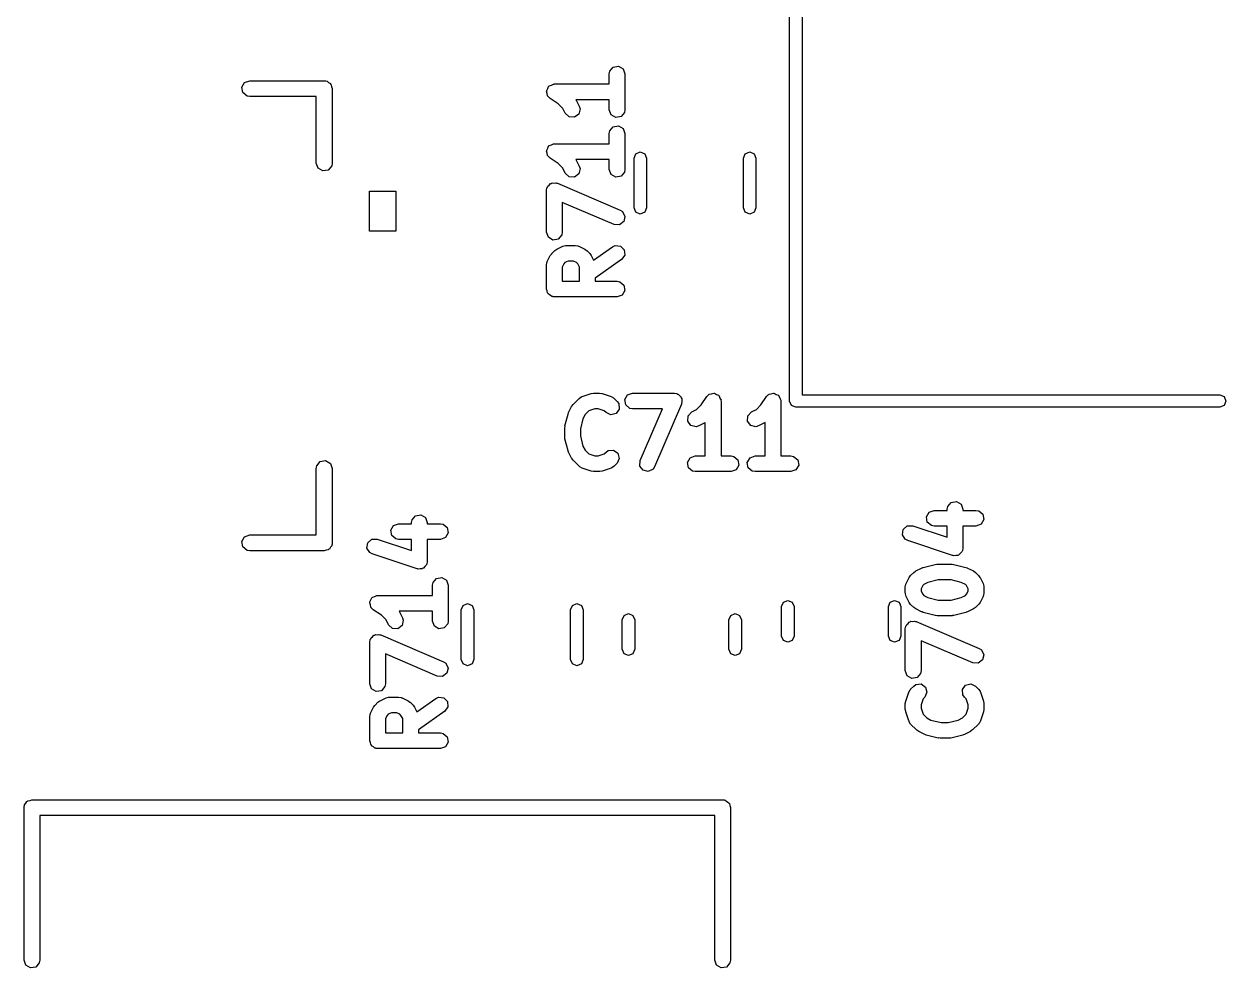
# Model space of a CAD drawing. Extents: x 59.1 to 150.6, y -119.5 to -80.2.
# Drawn here: x 114.87 to 126.36, y -100.34 to -91.32 of the extents above; entities that cross this region are included whole.
import ezdxf

# ---------------------------------------------------------------- set-up
doc = ezdxf.new("R2010")
doc.units = 0
doc.layers.add('BLACK', color=7, linetype='CONTINUOUS')

msp = doc.modelspace()

# ---------------------------------------------------------------- linework, layer by layer
at = {"layer": 'BLACK', "linetype": 'CONTINUOUS'}
for p, q in [((122.188, -94.922), (122.188, -85.4664)), ((122.308, -85.4913), (122.308, -94.862)), ((120.47, -91.7685), (120.503, -91.7292)), ((120.503, -91.7292), (120.553, -91.7203)), ((120.553, -91.7203), (120.598, -91.7459)), ((120.598, -91.7459), (120.615, -91.7941)), ((116.955, -91.9221), (116.981, -91.8769)), ((116.981, -91.8769), (117.03, -91.8591)), ((117.03, -91.8591), (117.742, -91.8591)), ((117.742, -91.8591), (117.752, -91.8608)), ((117.752, -91.8608), (117.755, -91.8603)), ((117.755, -91.8603), (117.758, -91.8619)), ((117.758, -91.8619), (117.768, -91.8637)), ((117.768, -91.8637), (117.783, -91.8764)), ((117.783, -91.8764), (117.8, -91.8863)), ((120.465, -91.7941), (120.47, -91.7685)), ((120.465, -91.8906), (120.465, -91.7941)), ((120.615, -91.7941), (120.615, -92.137)), ((116.964, -91.9734), (116.955, -91.9221)), ((117.004, -92.0069), (116.964, -91.9734)), ((117.8, -91.8863), (117.802, -91.8928)), ((117.802, -91.8928), (117.808, -91.8972)), ((117.808, -91.8972), (117.811, -91.9167)), ((117.811, -91.9167), (117.818, -91.9353)), ((117.818, -91.9353), (117.818, -92.6473)), ((119.866, -91.9607), (119.867, -91.9568)), ((119.872, -91.9816), (119.866, -91.9607)), ((119.867, -91.9525), (119.877, -91.9337)), ((119.867, -91.9568), (119.867, -91.9525)), ((119.875, -92.0031), (119.872, -91.9816)), ((119.877, -91.9337), (119.886, -91.9138)), ((119.886, -91.9138), (119.89, -91.9119)), ((119.89, -91.9119), (119.892, -91.9081)), ((119.892, -91.9081), (119.913, -91.9007)), ((119.913, -91.9007), (119.932, -91.891)), ((119.932, -91.891), (119.936, -91.892)), ((119.936, -91.892), (119.94, -91.8906)), ((119.94, -91.8906), (120.465, -91.8906)), ((117.03, -92.0115), (117.004, -92.0069)), ((117.665, -92.0115), (117.03, -92.0115)), ((117.665, -92.6473), (117.665, -92.0115)), ((119.879, -92.0058), (119.875, -92.0031)), ((119.88, -92.01), (119.879, -92.0058)), ((119.899, -92.028), (119.88, -92.01)), ((119.978, -92.081), (119.899, -92.028)), ((120.022, -92.1243), (119.978, -92.081)), ((120.465, -92.0406), (120.146, -92.0406)), ((120.146, -92.0406), (120.149, -92.0452)), ((120.149, -92.0452), (120.15, -92.0463)), ((120.15, -92.0463), (120.179, -92.1035)), ((120.179, -92.1035), (120.186, -92.1284)), ((120.465, -92.137), (120.465, -92.0406)), ((120.045, -92.1705), (120.022, -92.1243)), ((120.082, -92.2058), (120.045, -92.1705)), ((120.133, -92.2089), (120.082, -92.2058)), ((120.174, -92.1783), (120.133, -92.2089)), ((120.186, -92.1284), (120.174, -92.1783)), ((120.483, -92.1852), (120.465, -92.137)), ((120.527, -92.2109), (120.483, -92.1852)), ((120.578, -92.202), (120.527, -92.2109)), ((120.611, -92.1627), (120.578, -92.202)), ((120.615, -92.137), (120.611, -92.1627)), ((120.47, -92.3399), (120.503, -92.3006)), ((120.503, -92.3006), (120.553, -92.2917)), ((120.553, -92.2917), (120.598, -92.3174)), ((120.598, -92.3174), (120.615, -92.3656)), ((120.465, -92.3656), (120.47, -92.3399)), ((120.465, -92.462), (120.465, -92.3656)), ((120.615, -92.3656), (120.615, -92.7084)), ((119.866, -92.5322), (119.867, -92.5282)), ((119.872, -92.5531), (119.866, -92.5322)), ((119.867, -92.524), (119.877, -92.5051)), ((119.867, -92.5282), (119.867, -92.524)), ((119.875, -92.5745), (119.872, -92.5531)), ((119.877, -92.5051), (119.886, -92.4852)), ((119.886, -92.4852), (119.89, -92.4833)), ((119.89, -92.4833), (119.892, -92.4795)), ((119.892, -92.4795), (119.913, -92.4721)), ((119.913, -92.4721), (119.932, -92.4625)), ((119.932, -92.4625), (119.936, -92.4635)), ((119.936, -92.4635), (119.94, -92.462)), ((119.94, -92.462), (120.465, -92.462)), ((120.703, -92.5997), (120.72, -92.5573)), ((120.72, -92.5573), (120.762, -92.5397)), ((120.762, -92.5397), (120.805, -92.5573)), ((120.805, -92.5573), (120.822, -92.5997)), ((121.747, -92.5997), (121.765, -92.5573)), ((121.765, -92.5573), (121.807, -92.5397)), ((121.807, -92.5397), (121.85, -92.5573)), ((121.85, -92.5573), (121.867, -92.5997)), ((117.683, -92.6962), (117.665, -92.6473)), ((117.813, -92.6733), (117.78, -92.7133)), ((117.818, -92.6473), (117.813, -92.6733)), ((119.879, -92.5773), (119.875, -92.5745)), ((119.88, -92.5814), (119.879, -92.5773)), ((119.899, -92.5994), (119.88, -92.5814)), ((119.978, -92.6524), (119.899, -92.5994)), ((120.022, -92.6957), (119.978, -92.6524)), ((120.465, -92.612), (120.146, -92.612)), ((120.146, -92.612), (120.149, -92.6166)), ((120.149, -92.6166), (120.15, -92.6177)), ((120.15, -92.6177), (120.179, -92.6749)), ((120.179, -92.6749), (120.186, -92.6999)), ((120.465, -92.7084), (120.465, -92.612)), ((120.703, -93.0743), (120.703, -92.5997)), ((120.822, -92.5997), (120.822, -93.0743)), ((121.747, -93.0743), (121.747, -92.5997)), ((121.867, -92.5997), (121.867, -93.0743)), ((117.728, -92.7223), (117.683, -92.6962)), ((117.78, -92.7133), (117.728, -92.7223)), ((120.045, -92.742), (120.022, -92.6957)), ((120.082, -92.7772), (120.045, -92.742)), ((120.133, -92.7803), (120.082, -92.7772)), ((120.174, -92.7498), (120.133, -92.7803)), ((120.186, -92.6999), (120.174, -92.7498)), ((120.483, -92.7566), (120.465, -92.7084)), ((120.527, -92.7823), (120.483, -92.7566)), ((120.578, -92.7734), (120.527, -92.7823)), ((120.611, -92.7341), (120.578, -92.7734)), ((120.615, -92.7084), (120.611, -92.7341)), ((119.865, -92.9084), (119.87, -92.8828)), ((119.865, -93.3084), (119.865, -92.9084)), ((119.87, -92.8828), (119.876, -92.876)), ((119.876, -92.876), (119.878, -92.8674)), ((119.878, -92.8674), (119.892, -92.8569)), ((119.892, -92.8569), (119.903, -92.8435)), ((119.903, -92.8435), (119.912, -92.8419)), ((119.912, -92.8419), (119.919, -92.8366)), ((119.919, -92.8366), (119.936, -92.8376)), ((119.936, -92.8376), (119.953, -92.8346)), ((119.953, -92.8346), (119.961, -92.839)), ((119.961, -92.839), (119.97, -92.8395)), ((119.97, -92.8395), (120.57, -93.0966)), ((118.173, -93.2975), (118.173, -92.9165)), ((118.173, -92.9165), (118.427, -92.9165)), ((118.427, -92.9165), (118.427, -93.2975)), ((120.511, -93.2345), (120.015, -93.0222)), ((120.015, -93.0222), (120.015, -93.3084)), ((120.57, -93.0966), (120.592, -93.1109)), ((120.592, -93.1109), (120.615, -93.1567)), ((120.72, -93.1167), (120.703, -93.0743)), ((120.762, -93.1343), (120.72, -93.1167)), ((120.805, -93.1167), (120.762, -93.1343)), ((120.822, -93.0743), (120.805, -93.1167)), ((121.765, -93.1167), (121.747, -93.0743)), ((121.807, -93.1343), (121.765, -93.1167)), ((121.85, -93.1167), (121.807, -93.1343)), ((121.867, -93.0743), (121.85, -93.1167)), ((120.562, -93.2374), (120.511, -93.2345)), ((120.603, -93.2066), (120.562, -93.2374)), ((120.615, -93.1567), (120.603, -93.2066)), ((118.427, -93.2975), (118.173, -93.2975)), ((119.883, -93.3566), (119.865, -93.3084)), ((119.927, -93.3823), (119.883, -93.3566)), ((120.011, -93.3341), (119.978, -93.3734)), ((120.015, -93.3084), (120.011, -93.3341)), ((119.916, -93.5125), (119.945, -93.484)), ((119.978, -93.3734), (119.927, -93.3823)), ((119.945, -93.484), (119.963, -93.4711)), ((119.963, -93.4711), (119.964, -93.4699)), ((119.964, -93.4699), (120.021, -93.4413)), ((120.021, -93.4413), (120.046, -93.4339)), ((120.046, -93.4339), (120.05, -93.435)), ((120.05, -93.435), (120.055, -93.4334)), ((120.055, -93.4334), (120.14, -93.4334)), ((120.14, -93.4334), (120.166, -93.438)), ((120.166, -93.438), (120.17, -93.4408)), ((120.17, -93.4408), (120.174, -93.4413)), ((120.174, -93.4413), (120.231, -93.4699)), ((120.231, -93.4699), (120.249, -93.4833)), ((120.249, -93.4833), (120.251, -93.484)), ((120.251, -93.484), (120.279, -93.5125)), ((120.315, -93.5749), (120.497, -93.447)), ((120.497, -93.447), (120.521, -93.436)), ((120.521, -93.436), (120.572, -93.4405)), ((120.572, -93.4405), (120.608, -93.4767)), ((120.608, -93.4767), (120.613, -93.5279)), ((119.865, -93.6227), (119.87, -93.5971)), ((119.87, -93.5971), (119.873, -93.5936)), ((119.873, -93.5892), (119.902, -93.532)), ((119.873, -93.5936), (119.873, -93.5892)), ((119.902, -93.532), (119.915, -93.514)), ((119.915, -93.514), (119.916, -93.5125)), ((120.042, -93.5986), (120.031, -93.61)), ((120.072, -93.5834), (120.042, -93.5986)), ((120.123, -93.5834), (120.072, -93.5834)), ((120.153, -93.5986), (120.123, -93.5834)), ((120.165, -93.61), (120.153, -93.5986)), ((120.279, -93.5125), (120.292, -93.5309)), ((120.292, -93.5309), (120.293, -93.532)), ((120.293, -93.532), (120.315, -93.5749)), ((120.583, -93.5699), (120.33, -93.7475)), ((120.613, -93.5279), (120.583, -93.5699)), ((119.865, -93.8513), (119.865, -93.6227)), ((120.031, -93.61), (120.015, -93.6404)), ((120.015, -93.6404), (120.015, -93.7763)), ((120.18, -93.6404), (120.165, -93.61)), ((120.18, -93.7763), (120.18, -93.6404)), ((120.015, -93.7763), (120.18, -93.7763)), ((120.33, -93.7475), (120.33, -93.7763)), ((120.33, -93.7763), (120.54, -93.7763)), ((120.54, -93.7763), (120.566, -93.7808)), ((120.566, -93.7808), (120.605, -93.8138)), ((120.605, -93.8138), (120.614, -93.8643)), ((119.872, -93.8696), (119.865, -93.8513)), ((119.875, -93.8888), (119.872, -93.8696)), ((119.881, -93.8931), (119.875, -93.8888)), ((119.883, -93.8995), (119.881, -93.8931)), ((119.9, -93.9092), (119.883, -93.8995)), ((119.915, -93.9218), (119.9, -93.9092)), ((119.925, -93.9235), (119.915, -93.9218)), ((119.927, -93.9251), (119.925, -93.9235)), ((119.931, -93.9246), (119.927, -93.9251)), ((119.94, -93.9263), (119.931, -93.9246)), ((120.54, -93.9263), (119.94, -93.9263)), ((120.589, -93.9087), (120.54, -93.9263)), ((120.614, -93.8643), (120.589, -93.9087)), ((120.206, -94.8788), (120.291, -94.8503)), ((120.291, -94.8503), (120.314, -94.847)), ((120.314, -94.847), (120.315, -94.8464)), ((120.315, -94.8464), (120.372, -94.8464)), ((120.372, -94.8464), (120.394, -94.8503)), ((120.394, -94.8503), (120.396, -94.8503)), ((120.396, -94.8503), (120.482, -94.8788)), ((120.613, -94.9084), (120.638, -94.864)), ((120.638, -94.864), (120.687, -94.8464)), ((120.687, -94.8464), (121.087, -94.8464)), ((121.087, -94.8464), (121.112, -94.851)), ((121.112, -94.851), (121.119, -94.8566)), ((121.119, -94.8566), (121.128, -94.8587)), ((121.128, -94.8587), (121.138, -94.8727)), ((121.396, -94.8798), (121.414, -94.861)), ((121.414, -94.861), (121.418, -94.8598)), ((121.418, -94.8598), (121.42, -94.8565)), ((121.42, -94.8565), (121.442, -94.8527)), ((121.442, -94.8527), (121.463, -94.8466)), ((121.463, -94.8466), (121.467, -94.8483)), ((121.467, -94.8483), (121.471, -94.8476)), ((121.471, -94.8476), (121.49, -94.8584)), ((121.49, -94.8584), (121.51, -94.8672)), ((121.967, -94.8798), (121.985, -94.861)), ((121.985, -94.861), (121.989, -94.8598)), ((121.989, -94.8598), (121.992, -94.8565)), ((121.992, -94.8565), (122.013, -94.8527)), ((122.013, -94.8527), (122.034, -94.8466)), ((122.034, -94.8466), (122.038, -94.8483)), ((122.038, -94.8483), (122.042, -94.8476)), ((122.042, -94.8476), (122.061, -94.8584)), ((122.061, -94.8584), (122.081, -94.8672)), ((122.308, -94.862), (126.298, -94.862)), ((126.298, -94.862), (126.34, -94.8796)), ((120.077, -95.0307), (120.105, -94.9736)), ((120.105, -94.9736), (120.119, -94.9556)), ((120.119, -94.9541), (120.176, -94.897)), ((120.119, -94.9556), (120.119, -94.9541)), ((120.176, -94.897), (120.198, -94.882)), ((120.198, -94.882), (120.202, -94.8816)), ((120.202, -94.8816), (120.206, -94.8788)), ((120.482, -94.8788), (120.505, -94.8913)), ((120.505, -94.8913), (120.507, -94.8951)), ((120.507, -94.8951), (120.511, -94.897)), ((120.511, -94.897), (120.54, -94.9255)), ((120.54, -94.9255), (120.555, -94.9469)), ((120.555, -94.9469), (120.559, -94.998)), ((120.622, -94.9589), (120.613, -94.9084)), ((120.661, -94.9919), (120.622, -94.9589)), ((121.156, -94.951), (120.898, -95.551)), ((121.138, -94.8727), (121.152, -94.8839)), ((121.152, -94.8839), (121.153, -94.8927)), ((121.153, -94.8927), (121.158, -94.8997)), ((121.16, -94.9345), (121.156, -94.9421)), ((121.156, -94.9421), (121.156, -94.951)), ((121.158, -94.8997), (121.157, -94.9172)), ((121.157, -94.9172), (121.16, -94.9345)), ((121.299, -95.0026), (121.343, -94.9594)), ((121.343, -94.9594), (121.396, -94.8798)), ((121.51, -94.8672), (121.512, -94.8711)), ((121.512, -94.8711), (121.515, -94.8732)), ((121.515, -94.8732), (121.523, -94.8937)), ((121.523, -94.8937), (121.533, -94.9132)), ((121.533, -94.9132), (121.532, -94.9174)), ((121.532, -94.9174), (121.533, -94.9214)), ((121.533, -94.9214), (121.533, -95.4464)), ((121.871, -95.0026), (121.914, -94.9594)), ((121.914, -94.9594), (121.967, -94.8798)), ((122.081, -94.8672), (122.083, -94.8711)), ((122.083, -94.8711), (122.087, -94.8732)), ((122.087, -94.8732), (122.094, -94.8937)), ((122.094, -94.8937), (122.104, -94.9132)), ((122.104, -94.9132), (122.103, -94.9174)), ((122.103, -94.9174), (122.104, -94.9214)), ((122.104, -94.9214), (122.104, -95.4464)), ((122.206, -94.9644), (122.188, -94.922)), ((122.248, -94.982), (122.206, -94.9644)), ((126.34, -94.9644), (126.298, -94.982)), ((126.34, -94.8796), (126.358, -94.922)), ((126.358, -94.922), (126.34, -94.9644)), ((120.042, -95.1604), (120.071, -95.0461)), ((120.071, -95.0461), (120.076, -95.0343)), ((120.076, -95.0343), (120.077, -95.0307)), ((120.214, -95.0905), (120.19, -95.1878)), ((120.234, -95.0516), (120.214, -95.0905)), ((120.27, -95.0156), (120.234, -95.0516)), ((120.327, -94.9964), (120.27, -95.0156)), ((120.36, -94.9964), (120.327, -94.9964)), ((120.417, -95.0156), (120.36, -94.9964)), ((120.434, -95.0316), (120.417, -95.0156)), ((120.48, -95.0533), (120.434, -95.0316)), ((120.53, -95.04), (120.48, -95.0533)), ((120.559, -94.998), (120.53, -95.04)), ((120.687, -94.9964), (120.661, -94.9919)), ((120.973, -94.9964), (120.687, -94.9964)), ((120.76, -95.4919), (120.973, -94.9964)), ((121.215, -95.1142), (121.218, -95.063)), ((121.218, -95.063), (121.253, -95.0258)), ((121.253, -95.0258), (121.299, -95.0026)), ((121.786, -95.1142), (121.789, -95.063)), ((121.789, -95.063), (121.824, -95.0258)), ((121.824, -95.0258), (121.871, -95.0026)), ((126.298, -94.982), (122.248, -94.982)), ((120.04, -95.1786), (120.043, -95.1638)), ((120.04, -95.2643), (120.04, -95.1786)), ((120.043, -95.1638), (120.042, -95.1604)), ((120.19, -95.1878), (120.19, -95.2551)), ((121.245, -95.1554), (121.215, -95.1142)), ((121.295, -95.1674), (121.245, -95.1554)), ((121.32, -95.1599), (121.295, -95.1674)), ((121.377, -95.1314), (121.32, -95.1599)), ((121.378, -95.1302), (121.377, -95.1314)), ((121.383, -95.1269), (121.378, -95.1302)), ((121.383, -95.4464), (121.383, -95.1269)), ((121.817, -95.1554), (121.786, -95.1142)), ((121.867, -95.1674), (121.817, -95.1554)), ((121.892, -95.1599), (121.867, -95.1674)), ((121.949, -95.1314), (121.892, -95.1599)), ((121.95, -95.1302), (121.949, -95.1314)), ((121.954, -95.1269), (121.95, -95.1302)), ((121.954, -95.4464), (121.954, -95.1269)), ((120.041, -95.2675), (120.04, -95.2643)), ((120.042, -95.2825), (120.041, -95.2675)), ((120.071, -95.3968), (120.042, -95.2825)), ((120.19, -95.2551), (120.214, -95.3524)), ((120.073, -95.3997), (120.071, -95.3968)), ((120.077, -95.4121), (120.073, -95.3997)), ((120.105, -95.4693), (120.077, -95.4121)), ((120.214, -95.3524), (120.234, -95.3913)), ((120.234, -95.3913), (120.27, -95.4273)), ((120.27, -95.4273), (120.327, -95.4464)), ((120.36, -95.4464), (120.417, -95.4273)), ((120.417, -95.4273), (120.434, -95.4113)), ((120.434, -95.4113), (120.455, -95.3963)), ((120.455, -95.3963), (120.506, -95.3918)), ((120.506, -95.3918), (120.548, -95.4213)), ((120.548, -95.4213), (120.561, -95.4708)), ((117.665, -95.5667), (117.67, -95.5407)), ((117.67, -95.5407), (117.704, -95.5007)), ((117.704, -95.5007), (117.755, -95.4917)), ((117.755, -95.4917), (117.8, -95.5178)), ((117.8, -95.5178), (117.818, -95.5667)), ((120.106, -95.4704), (120.105, -95.4693)), ((120.119, -95.4887), (120.106, -95.4704)), ((120.176, -95.5459), (120.119, -95.4887)), ((120.18, -95.5478), (120.176, -95.5459)), ((120.183, -95.5516), (120.18, -95.5478)), ((120.206, -95.564), (120.183, -95.5516)), ((120.327, -95.4464), (120.36, -95.4464)), ((120.511, -95.5459), (120.49, -95.5608)), ((120.54, -95.5173), (120.511, -95.5459)), ((120.561, -95.4708), (120.54, -95.5173)), ((120.758, -95.5431), (120.76, -95.4919)), ((120.788, -95.5842), (120.758, -95.5431)), ((120.898, -95.551), (120.884, -95.5728)), ((121.213, -95.5084), (121.238, -95.464)), ((121.222, -95.5589), (121.213, -95.5084)), ((121.238, -95.464), (121.287, -95.4464)), ((121.287, -95.4464), (121.383, -95.4464)), ((121.533, -95.4464), (121.629, -95.4464)), ((121.629, -95.4464), (121.655, -95.451)), ((121.655, -95.451), (121.694, -95.4839)), ((121.703, -95.5345), (121.678, -95.5789)), ((121.694, -95.4839), (121.703, -95.5345)), ((121.784, -95.5084), (121.81, -95.464)), ((121.793, -95.5589), (121.784, -95.5084)), ((121.81, -95.464), (121.858, -95.4464)), ((121.858, -95.4464), (121.954, -95.4464)), ((122.104, -95.4464), (122.201, -95.4464)), ((122.201, -95.4464), (122.227, -95.451)), ((122.227, -95.451), (122.266, -95.4839)), ((122.275, -95.5345), (122.249, -95.5789)), ((122.266, -95.4839), (122.275, -95.5345)), ((117.665, -96.2025), (117.665, -95.5667)), ((117.818, -95.5667), (117.818, -96.2787)), ((120.291, -95.5926), (120.206, -95.564)), ((120.293, -95.5925), (120.291, -95.5926)), ((120.315, -95.5964), (120.293, -95.5925)), ((120.372, -95.5964), (120.315, -95.5964)), ((120.374, -95.5959), (120.372, -95.5964)), ((120.396, -95.5926), (120.374, -95.5959)), ((120.482, -95.564), (120.396, -95.5926)), ((120.485, -95.5612), (120.482, -95.564)), ((120.49, -95.5608), (120.485, -95.5612)), ((120.838, -95.5959), (120.788, -95.5842)), ((120.884, -95.5728), (120.838, -95.5959)), ((121.261, -95.5919), (121.222, -95.5589)), ((121.287, -95.5964), (121.261, -95.5919)), ((121.629, -95.5964), (121.287, -95.5964)), ((121.678, -95.5789), (121.629, -95.5964)), ((121.832, -95.5919), (121.793, -95.5589)), ((121.858, -95.5964), (121.832, -95.5919)), ((122.201, -95.5964), (121.858, -95.5964)), ((122.249, -95.5789), (122.201, -95.5964)), ((123.699, -95.9309), (123.732, -95.8916)), ((123.732, -95.8916), (123.782, -95.8827)), ((123.782, -95.8827), (123.827, -95.9084)), ((118.614, -96.0186), (118.664, -96.0097)), ((118.664, -96.0097), (118.709, -96.0354)), ((123.496, -96.0293), (123.521, -95.9848)), ((123.521, -95.9848), (123.569, -95.9673)), ((123.569, -95.9673), (123.694, -95.9673)), ((123.694, -95.9566), (123.699, -95.9309)), ((123.694, -95.9673), (123.694, -95.9566)), ((123.827, -95.9084), (123.844, -95.9566)), ((123.844, -95.9566), (123.844, -95.9673)), ((123.844, -95.9673), (123.969, -95.9673)), ((123.969, -95.9673), (123.995, -95.9718)), ((123.995, -95.9718), (124.034, -96.0048)), ((124.034, -96.0048), (124.043, -96.0553)), ((118.377, -96.1563), (118.403, -96.1118)), ((118.403, -96.1118), (118.451, -96.0943)), ((118.451, -96.0943), (118.576, -96.0943)), ((118.576, -96.0836), (118.581, -96.0579)), ((118.576, -96.0943), (118.576, -96.0836)), ((118.581, -96.0579), (118.614, -96.0186)), ((118.709, -96.0354), (118.726, -96.0836)), ((118.726, -96.0836), (118.726, -96.0943)), ((118.726, -96.0943), (118.851, -96.0943)), ((118.851, -96.0943), (118.877, -96.0988)), ((118.877, -96.0988), (118.916, -96.1318)), ((123.275, -96.1494), (123.313, -96.1154)), ((123.313, -96.1154), (123.365, -96.114)), ((123.365, -96.114), (123.694, -96.2239)), ((123.504, -96.0798), (123.496, -96.0293)), ((123.544, -96.1128), (123.504, -96.0798)), ((123.569, -96.1173), (123.544, -96.1128)), ((123.694, -96.1173), (123.569, -96.1173)), ((123.694, -96.2239), (123.694, -96.1173)), ((123.969, -96.1173), (123.844, -96.1173)), ((123.844, -96.1173), (123.844, -96.328)), ((124.018, -96.0997), (123.969, -96.1173)), ((124.043, -96.0553), (124.018, -96.0997)), ((116.955, -96.2655), (116.981, -96.2203)), ((116.981, -96.2203), (117.03, -96.2025)), ((117.03, -96.2025), (117.665, -96.2025)), ((118.157, -96.2764), (118.195, -96.2424)), ((118.195, -96.2424), (118.246, -96.241)), ((118.246, -96.241), (118.576, -96.3509)), ((118.386, -96.2068), (118.377, -96.1563)), ((118.426, -96.2398), (118.386, -96.2068)), ((118.451, -96.2443), (118.426, -96.2398)), ((118.576, -96.2443), (118.451, -96.2443)), ((118.576, -96.3509), (118.576, -96.2443)), ((118.851, -96.2443), (118.726, -96.2443)), ((118.726, -96.2443), (118.726, -96.455)), ((118.9, -96.2267), (118.851, -96.2443)), ((118.925, -96.1823), (118.9, -96.2267)), ((118.916, -96.1318), (118.925, -96.1823)), ((123.267, -96.2002), (123.275, -96.1494)), ((123.294, -96.2439), (123.267, -96.2002)), ((123.317, -96.2563), (123.294, -96.2439)), ((116.964, -96.3168), (116.955, -96.2655)), ((117.004, -96.3503), (116.964, -96.3168)), ((117.03, -96.3549), (117.004, -96.3503)), ((117.742, -96.3549), (117.03, -96.3549)), ((117.76, -96.3481), (117.742, -96.3549)), ((117.78, -96.3447), (117.76, -96.3481)), ((117.784, -96.3394), (117.78, -96.3447)), ((117.791, -96.3371), (117.784, -96.3394)), ((117.801, -96.3199), (117.791, -96.3371)), ((117.813, -96.3048), (117.801, -96.3199)), ((117.815, -96.2949), (117.813, -96.3048)), ((117.817, -96.2919), (117.815, -96.2949)), ((117.818, -96.2787), (117.816, -96.2886)), ((117.816, -96.2886), (117.817, -96.2919)), ((118.149, -96.3272), (118.157, -96.2764)), ((118.176, -96.3709), (118.149, -96.3272)), ((123.746, -96.3992), (123.317, -96.2563)), ((123.836, -96.358), (123.835, -96.3637)), ((123.84, -96.3537), (123.836, -96.358)), ((123.844, -96.328), (123.84, -96.3537)), ((118.199, -96.3833), (118.176, -96.3709)), ((118.628, -96.5262), (118.199, -96.3833)), ((118.726, -96.455), (118.722, -96.4807)), ((123.751, -96.399), (123.746, -96.3992)), ((123.756, -96.4019), (123.751, -96.399)), ((123.777, -96.3983), (123.756, -96.4019)), ((123.797, -96.3978), (123.777, -96.3983)), ((123.801, -96.3939), (123.797, -96.3978)), ((123.807, -96.393), (123.801, -96.3939)), ((123.82, -96.3773), (123.807, -96.393)), ((123.835, -96.3637), (123.82, -96.3773)), ((118.633, -96.526), (118.628, -96.5262)), ((118.638, -96.5289), (118.633, -96.526)), ((118.658, -96.5253), (118.638, -96.5289)), ((118.679, -96.5247), (118.658, -96.5253)), ((118.683, -96.5209), (118.679, -96.5247)), ((118.689, -96.52), (118.683, -96.5209)), ((118.702, -96.5043), (118.689, -96.52)), ((118.717, -96.4907), (118.702, -96.5043)), ((118.718, -96.485), (118.717, -96.4907)), ((118.722, -96.4807), (118.718, -96.485)), ((123.345, -96.5893), (123.374, -96.5607)), ((123.374, -96.5607), (123.392, -96.5478)), ((123.392, -96.5478), (123.393, -96.5466)), ((123.393, -96.5466), (123.45, -96.5181)), ((123.45, -96.5181), (123.463, -96.5144)), ((123.463, -96.5144), (123.466, -96.5124)), ((123.466, -96.5124), (123.58, -96.4838)), ((123.58, -96.4838), (123.595, -96.4828)), ((123.595, -96.4828), (123.598, -96.4816)), ((123.598, -96.4816), (123.741, -96.4816)), ((123.741, -96.4816), (123.756, -96.4842)), ((123.756, -96.4842), (123.759, -96.4838)), ((123.759, -96.4838), (123.873, -96.5124)), ((123.873, -96.5124), (123.885, -96.5177)), ((123.885, -96.5177), (123.889, -96.5181)), ((123.889, -96.5181), (123.946, -96.5466)), ((123.946, -96.5466), (123.964, -96.56)), ((123.964, -96.56), (123.965, -96.5607)), ((123.965, -96.5607), (123.994, -96.5893)), ((118.776, -96.6836), (118.781, -96.6579)), ((118.776, -96.78), (118.776, -96.6836)), ((118.781, -96.6579), (118.814, -96.6186)), ((118.814, -96.6186), (118.864, -96.6097)), ((118.864, -96.6097), (118.909, -96.6354)), ((118.909, -96.6354), (118.926, -96.6836)), ((118.926, -96.6836), (118.926, -97.0264)), ((123.294, -96.6994), (123.299, -96.6738)), ((123.294, -96.7566), (123.294, -96.6994)), ((123.299, -96.6738), (123.302, -96.6703)), ((123.302, -96.6659), (123.331, -96.6087)), ((123.302, -96.6703), (123.302, -96.6659)), ((123.331, -96.6087), (123.344, -96.5907)), ((123.344, -96.5907), (123.345, -96.5893)), ((123.46, -96.6867), (123.444, -96.7171)), ((123.471, -96.6754), (123.46, -96.6867)), ((123.51, -96.6559), (123.471, -96.6754)), ((123.607, -96.6316), (123.51, -96.6559)), ((123.732, -96.6316), (123.607, -96.6316)), ((123.829, -96.6559), (123.732, -96.6316)), ((123.868, -96.6754), (123.829, -96.6559)), ((123.879, -96.6867), (123.868, -96.6754)), ((123.894, -96.7171), (123.879, -96.6867)), ((123.994, -96.5893), (124.007, -96.6076)), ((124.007, -96.6076), (124.008, -96.6087)), ((124.008, -96.6087), (124.037, -96.6659)), ((124.037, -96.6659), (124.044, -96.6909)), ((124.044, -96.6909), (124.043, -96.6952)), ((124.043, -96.6952), (124.044, -96.6994)), ((124.044, -96.6994), (124.044, -96.7566)), ((118.188, -96.8231), (118.197, -96.8032)), ((118.197, -96.8032), (118.201, -96.8013)), ((118.201, -96.8013), (118.203, -96.7975)), ((118.203, -96.7975), (118.224, -96.7901)), ((118.224, -96.7901), (118.243, -96.7805)), ((118.243, -96.7805), (118.247, -96.7815)), ((118.247, -96.7815), (118.251, -96.78)), ((118.251, -96.78), (118.776, -96.78)), ((123.296, -96.7608), (123.294, -96.7566)), ((123.295, -96.7651), (123.296, -96.7608)), ((123.302, -96.7901), (123.295, -96.7651)), ((123.331, -96.8473), (123.302, -96.7901)), ((123.444, -96.7171), (123.444, -96.7389)), ((123.444, -96.7389), (123.46, -96.7693)), ((123.46, -96.7693), (123.471, -96.7806)), ((123.471, -96.7806), (123.51, -96.8001)), ((123.51, -96.8001), (123.607, -96.8244)), ((123.732, -96.8244), (123.829, -96.8001)), ((123.829, -96.8001), (123.868, -96.7806)), ((123.868, -96.7806), (123.879, -96.7693)), ((123.879, -96.7693), (123.894, -96.7389)), ((123.894, -96.7389), (123.894, -96.7171)), ((124.037, -96.7901), (124.008, -96.8473)), ((124.04, -96.7822), (124.037, -96.7857)), ((124.037, -96.7857), (124.037, -96.7901)), ((124.044, -96.7566), (124.04, -96.7822)), ((118.176, -96.8502), (118.178, -96.8462)), ((118.183, -96.8711), (118.176, -96.8502)), ((118.177, -96.842), (118.188, -96.8231)), ((118.178, -96.8462), (118.177, -96.842)), ((118.186, -96.8925), (118.183, -96.8711)), ((118.19, -96.8953), (118.186, -96.8925)), ((118.191, -96.8994), (118.19, -96.8953)), ((118.21, -96.9174), (118.191, -96.8994)), ((118.289, -96.9704), (118.21, -96.9174)), ((118.776, -96.93), (118.457, -96.93)), ((118.457, -96.93), (118.46, -96.9346)), ((118.776, -97.0264), (118.776, -96.93)), ((119.051, -96.9177), (119.069, -96.8753)), ((119.051, -97.3923), (119.051, -96.9177)), ((119.069, -96.8753), (119.111, -96.8577)), ((119.111, -96.8577), (119.154, -96.8753)), ((119.154, -96.8753), (119.171, -96.9177)), ((119.171, -96.9177), (119.171, -97.3923)), ((120.096, -96.9177), (120.114, -96.8753)), ((120.096, -97.3923), (120.096, -96.9177)), ((120.114, -96.8753), (120.156, -96.8577)), ((120.156, -96.8577), (120.199, -96.8753)), ((120.199, -96.8753), (120.216, -96.9177)), ((120.216, -96.9177), (120.216, -97.3923)), ((122.112, -96.8874), (122.13, -96.845)), ((122.112, -97.1686), (122.112, -96.8874)), ((122.13, -96.845), (122.172, -96.8274)), ((122.172, -96.8274), (122.214, -96.845)), ((122.214, -96.845), (122.232, -96.8874)), ((122.232, -96.8874), (122.232, -97.1686)), ((123.132, -96.8874), (123.15, -96.845)), ((123.132, -97.1686), (123.132, -96.8874)), ((123.15, -96.845), (123.192, -96.8274)), ((123.192, -96.8274), (123.234, -96.845)), ((123.234, -96.845), (123.252, -96.8874)), ((123.252, -96.8874), (123.252, -97.1686)), ((123.332, -96.8484), (123.331, -96.8473)), ((123.345, -96.8667), (123.332, -96.8484)), ((123.374, -96.8953), (123.345, -96.8667)), ((123.375, -96.896), (123.374, -96.8953)), ((123.393, -96.9094), (123.375, -96.896)), ((123.45, -96.9379), (123.393, -96.9094)), ((123.607, -96.8244), (123.732, -96.8244)), ((123.946, -96.9094), (123.889, -96.9379)), ((123.947, -96.9082), (123.946, -96.9094)), ((123.965, -96.8953), (123.947, -96.9082)), ((123.994, -96.8667), (123.965, -96.8953)), ((123.995, -96.8653), (123.994, -96.8667)), ((124.008, -96.8473), (123.995, -96.8653)), ((118.333, -97.0137), (118.289, -96.9704)), ((118.356, -97.06), (118.333, -97.0137)), ((118.46, -96.9346), (118.461, -96.9357)), ((118.461, -96.9357), (118.49, -96.9929)), ((118.497, -97.0179), (118.485, -97.0678)), ((118.49, -96.9929), (118.497, -97.0179)), ((118.794, -97.0746), (118.776, -97.0264)), ((118.926, -97.0264), (118.922, -97.0521)), ((120.588, -97.0144), (120.606, -96.972)), ((120.588, -97.2956), (120.588, -97.0144)), ((120.606, -96.972), (120.648, -96.9544)), ((120.648, -96.9544), (120.69, -96.972)), ((120.69, -96.972), (120.708, -97.0144)), ((120.708, -97.0144), (120.708, -97.2956)), ((121.608, -97.0144), (121.626, -96.972)), ((121.608, -97.2956), (121.608, -97.0144)), ((121.626, -96.972), (121.668, -96.9544)), ((121.668, -96.9544), (121.71, -96.972)), ((121.71, -96.972), (121.728, -97.0144)), ((121.728, -97.0144), (121.728, -97.2956)), ((123.307, -97.0584), (123.321, -97.0479)), ((123.321, -97.0479), (123.332, -97.0345)), ((123.332, -97.0345), (123.341, -97.0329)), ((123.341, -97.0329), (123.348, -97.0276)), ((123.348, -97.0276), (123.365, -97.0286)), ((123.365, -97.0286), (123.382, -97.0256)), ((123.382, -97.0256), (123.39, -97.03)), ((123.39, -97.03), (123.399, -97.0305)), ((123.399, -97.0305), (123.999, -97.2876)), ((123.454, -96.9383), (123.45, -96.9379)), ((123.466, -96.9436), (123.454, -96.9383)), ((123.58, -96.9722), (123.466, -96.9436)), ((123.583, -96.9718), (123.58, -96.9722)), ((123.598, -96.9744), (123.583, -96.9718)), ((123.741, -96.9744), (123.598, -96.9744)), ((123.744, -96.9732), (123.741, -96.9744)), ((123.759, -96.9722), (123.744, -96.9732)), ((123.873, -96.9436), (123.759, -96.9722)), ((123.876, -96.9416), (123.873, -96.9436)), ((123.889, -96.9379), (123.876, -96.9416)), ((118.203, -97.1749), (118.214, -97.1615)), ((118.214, -97.1615), (118.223, -97.1599)), ((118.223, -97.1599), (118.23, -97.1546)), ((118.23, -97.1546), (118.247, -97.1556)), ((118.247, -97.1556), (118.264, -97.1526)), ((118.264, -97.1526), (118.272, -97.157)), ((118.272, -97.157), (118.281, -97.1575)), ((118.281, -97.1575), (118.881, -97.4146)), ((118.393, -97.0952), (118.356, -97.06)), ((118.444, -97.0983), (118.393, -97.0952)), ((118.485, -97.0678), (118.444, -97.0983)), ((118.838, -97.1003), (118.794, -97.0746)), ((118.889, -97.0914), (118.838, -97.1003)), ((118.922, -97.0521), (118.889, -97.0914)), ((123.294, -97.0994), (123.299, -97.0738)), ((123.294, -97.4994), (123.294, -97.0994)), ((123.299, -97.0738), (123.305, -97.067)), ((123.305, -97.067), (123.307, -97.0584)), ((118.176, -97.2264), (118.181, -97.2008)), ((118.176, -97.6264), (118.176, -97.2264)), ((118.181, -97.2008), (118.187, -97.194)), ((118.187, -97.194), (118.189, -97.1854)), ((118.189, -97.1854), (118.203, -97.1749)), ((122.13, -97.211), (122.112, -97.1686)), ((122.172, -97.2286), (122.13, -97.211)), ((122.214, -97.211), (122.172, -97.2286)), ((122.232, -97.1686), (122.214, -97.211)), ((123.15, -97.211), (123.132, -97.1686)), ((123.192, -97.2286), (123.15, -97.211)), ((123.234, -97.211), (123.192, -97.2286)), ((123.252, -97.1686), (123.234, -97.211)), ((123.94, -97.4255), (123.444, -97.2132)), ((123.444, -97.2132), (123.444, -97.4994)), ((118.822, -97.5525), (118.326, -97.3402)), ((118.326, -97.3402), (118.326, -97.6264)), ((119.069, -97.4347), (119.051, -97.3923)), ((119.171, -97.3923), (119.154, -97.4347)), ((120.114, -97.4347), (120.096, -97.3923)), ((120.216, -97.3923), (120.199, -97.4347)), ((120.606, -97.338), (120.588, -97.2956)), ((120.648, -97.3556), (120.606, -97.338)), ((120.69, -97.338), (120.648, -97.3556)), ((120.708, -97.2956), (120.69, -97.338)), ((121.626, -97.338), (121.608, -97.2956)), ((121.668, -97.3556), (121.626, -97.338)), ((121.71, -97.338), (121.668, -97.3556)), ((121.728, -97.2956), (121.71, -97.338)), ((123.999, -97.2876), (124.021, -97.3019)), ((124.021, -97.3019), (124.044, -97.3477)), ((124.044, -97.3477), (124.032, -97.3976)), ((118.881, -97.4146), (118.903, -97.4289)), ((118.903, -97.4289), (118.926, -97.4747)), ((118.926, -97.4747), (118.914, -97.5246)), ((119.111, -97.4523), (119.069, -97.4347)), ((119.154, -97.4347), (119.111, -97.4523)), ((120.156, -97.4523), (120.114, -97.4347)), ((120.199, -97.4347), (120.156, -97.4523)), ((123.312, -97.5476), (123.294, -97.4994)), ((123.444, -97.4994), (123.44, -97.5251)), ((123.991, -97.4284), (123.94, -97.4255)), ((124.032, -97.3976), (123.991, -97.4284)), ((118.873, -97.5554), (118.822, -97.5525)), ((118.914, -97.5246), (118.873, -97.5554)), ((123.356, -97.5733), (123.312, -97.5476)), ((123.407, -97.5644), (123.356, -97.5733)), ((123.44, -97.5251), (123.407, -97.5644)), ((118.194, -97.6746), (118.176, -97.6264)), ((118.238, -97.7003), (118.194, -97.6746)), ((118.289, -97.6914), (118.238, -97.7003)), ((118.322, -97.6521), (118.289, -97.6914)), ((118.326, -97.6264), (118.322, -97.6521)), ((123.298, -97.79), (123.327, -97.7043)), ((123.327, -97.7043), (123.339, -97.6814)), ((123.339, -97.6814), (123.343, -97.679)), ((123.343, -97.679), (123.345, -97.675)), ((123.345, -97.675), (123.374, -97.6464)), ((123.374, -97.6464), (123.395, -97.6315)), ((123.395, -97.6315), (123.446, -97.627)), ((123.446, -97.627), (123.488, -97.6564)), ((123.501, -97.706), (123.48, -97.7525)), ((123.488, -97.6564), (123.501, -97.706)), ((123.84, -97.68), (123.869, -97.638)), ((123.844, -97.7311), (123.84, -97.68)), ((123.859, -97.7525), (123.844, -97.7311)), ((123.869, -97.638), (123.919, -97.6247)), ((123.919, -97.6247), (123.965, -97.6464)), ((123.965, -97.6464), (123.994, -97.675)), ((123.994, -97.675), (124.009, -97.6963)), ((124.009, -97.6963), (124.009, -97.7008)), ((124.009, -97.7008), (124.012, -97.7043)), ((124.012, -97.7043), (124.041, -97.79)), ((118.184, -97.9072), (118.213, -97.85)), ((118.213, -97.85), (118.226, -97.832)), ((118.226, -97.832), (118.227, -97.8305)), ((118.227, -97.8305), (118.255, -97.802)), ((118.255, -97.802), (118.274, -97.7891)), ((118.274, -97.7891), (118.275, -97.7879)), ((118.275, -97.7879), (118.332, -97.7593)), ((118.332, -97.7593), (118.357, -97.7519)), ((118.357, -97.7519), (118.361, -97.753)), ((118.361, -97.753), (118.366, -97.7514)), ((118.366, -97.7514), (118.451, -97.7514)), ((118.451, -97.7514), (118.477, -97.756)), ((118.477, -97.756), (118.48, -97.7588)), ((118.48, -97.7588), (118.485, -97.7593)), ((118.485, -97.7593), (118.542, -97.7879)), ((118.542, -97.7879), (118.56, -97.8013)), ((118.56, -97.8013), (118.562, -97.802)), ((118.562, -97.802), (118.59, -97.8305)), ((118.59, -97.8305), (118.603, -97.8489)), ((118.603, -97.8489), (118.604, -97.85)), ((118.604, -97.85), (118.626, -97.8929)), ((118.626, -97.8929), (118.808, -97.765)), ((118.808, -97.765), (118.832, -97.754)), ((118.832, -97.754), (118.883, -97.7585)), ((118.883, -97.7585), (118.919, -97.7947)), ((118.924, -97.8458), (118.894, -97.8879)), ((118.919, -97.7947), (118.924, -97.8458)), ((123.294, -97.8137), (123.298, -97.7916)), ((123.294, -97.8709), (123.294, -97.8137)), ((123.298, -97.7916), (123.298, -97.79)), ((123.464, -97.7685), (123.444, -97.8259)), ((123.444, -97.8259), (123.444, -97.8587)), ((123.48, -97.7525), (123.464, -97.7685)), ((123.875, -97.7685), (123.859, -97.7525)), ((123.894, -97.8259), (123.875, -97.7685)), ((123.894, -97.8587), (123.894, -97.8259)), ((124.041, -97.79), (124.044, -97.8122)), ((124.044, -97.8122), (124.044, -97.8137)), ((124.044, -97.8137), (124.044, -97.8709)), ((118.176, -97.9407), (118.181, -97.9151)), ((118.176, -98.1693), (118.176, -97.9407)), ((118.181, -97.9151), (118.184, -97.9116)), ((118.184, -97.9116), (118.184, -97.9072)), ((118.342, -97.928), (118.326, -97.9584)), ((118.326, -97.9584), (118.326, -98.0943)), ((118.353, -97.9166), (118.342, -97.928)), ((118.383, -97.9014), (118.353, -97.9166)), ((118.434, -97.9014), (118.383, -97.9014)), ((118.464, -97.9166), (118.434, -97.9014)), ((118.475, -97.928), (118.464, -97.9166)), ((118.491, -97.9584), (118.475, -97.928)), ((118.491, -98.0943), (118.491, -97.9584)), ((118.894, -97.8879), (118.641, -98.0655)), ((123.295, -97.8724), (123.294, -97.8709)), ((123.298, -97.8946), (123.295, -97.8724)), ((123.327, -97.9803), (123.298, -97.8946)), ((123.444, -97.8587), (123.464, -97.9161)), ((123.464, -97.9161), (123.5, -97.9521)), ((123.5, -97.9521), (123.538, -97.9715)), ((123.8, -97.9715), (123.839, -97.9521)), ((123.839, -97.9521), (123.875, -97.9161)), ((123.875, -97.9161), (123.894, -97.8587)), ((124.041, -97.8946), (124.012, -97.9803)), ((124.044, -97.8709), (124.041, -97.8929)), ((124.041, -97.8929), (124.041, -97.8946)), ((118.641, -98.0655), (118.641, -98.0943)), ((123.33, -97.9838), (123.327, -97.9803)), ((123.33, -97.9883), (123.33, -97.9838)), ((123.345, -98.0096), (123.33, -97.9883)), ((123.402, -98.0667), (123.345, -98.0096)), ((123.404, -98.0674), (123.402, -98.0667)), ((123.422, -98.0808), (123.404, -98.0674)), ((123.479, -98.1094), (123.422, -98.0808)), ((123.538, -97.9715), (123.636, -97.9959)), ((123.636, -97.9959), (123.703, -97.9959)), ((123.703, -97.9959), (123.8, -97.9715)), ((123.917, -98.0808), (123.86, -98.1094)), ((123.918, -98.0796), (123.917, -98.0808)), ((123.937, -98.0667), (123.918, -98.0796)), ((123.994, -98.0096), (123.937, -98.0667)), ((123.996, -98.0055), (123.994, -98.0096)), ((124, -98.0032), (123.996, -98.0055)), ((124.012, -97.9803), (124, -98.0032)), ((118.183, -98.1876), (118.176, -98.1693)), ((118.186, -98.2068), (118.183, -98.1876)), ((118.326, -98.0943), (118.491, -98.0943)), ((118.641, -98.0943), (118.851, -98.0943)), ((118.851, -98.0943), (118.877, -98.0988)), ((118.877, -98.0988), (118.916, -98.1318)), ((118.925, -98.1823), (118.9, -98.2267)), ((118.916, -98.1318), (118.925, -98.1823)), ((123.482, -98.1098), (123.479, -98.1094)), ((123.494, -98.115), (123.482, -98.1098)), ((123.608, -98.1436), (123.494, -98.115)), ((123.612, -98.1433), (123.608, -98.1436)), ((123.627, -98.1459), (123.612, -98.1433)), ((123.712, -98.1459), (123.627, -98.1459)), ((123.716, -98.1447), (123.712, -98.1459)), ((123.73, -98.1436), (123.716, -98.1447)), ((123.845, -98.115), (123.73, -98.1436)), ((123.848, -98.1131), (123.845, -98.115)), ((123.86, -98.1094), (123.848, -98.1131)), ((118.192, -98.2111), (118.186, -98.2068)), ((118.194, -98.2175), (118.192, -98.2111)), ((118.211, -98.2272), (118.194, -98.2175)), ((118.226, -98.2398), (118.211, -98.2272)), ((118.235, -98.2415), (118.226, -98.2398)), ((118.238, -98.2431), (118.235, -98.2415)), ((118.242, -98.2426), (118.238, -98.2431)), ((118.251, -98.2443), (118.242, -98.2426)), ((118.851, -98.2443), (118.251, -98.2443)), ((118.9, -98.2267), (118.851, -98.2443)), ((114.878, -98.7823), (114.89, -98.7674)), ((114.89, -98.7674), (114.9, -98.7505)), ((114.9, -98.7505), (114.906, -98.7482)), ((114.906, -98.7482), (114.91, -98.743)), ((114.91, -98.743), (114.93, -98.7397)), ((114.93, -98.7397), (114.948, -98.733)), ((114.948, -98.733), (121.548, -98.733)), ((121.548, -98.733), (121.558, -98.7347)), ((121.558, -98.7347), (121.561, -98.7341)), ((121.561, -98.7341), (121.564, -98.7358)), ((121.564, -98.7358), (121.574, -98.7375)), ((121.574, -98.7375), (121.589, -98.75)), ((121.589, -98.75), (121.605, -98.7598)), ((121.605, -98.7598), (121.608, -98.7661)), ((121.608, -98.7661), (121.613, -98.7705)), ((121.613, -98.7705), (121.616, -98.7897)), ((114.873, -98.808), (114.875, -98.7983)), ((114.873, -100.268), (114.873, -98.808)), ((114.874, -98.795), (114.876, -98.7921)), ((114.875, -98.7983), (114.874, -98.795)), ((114.876, -98.7921), (114.878, -98.7823)), ((121.473, -98.883), (115.023, -98.883)), ((115.023, -98.883), (115.023, -100.268)), ((121.473, -100.268), (121.473, -98.883)), ((121.616, -98.7897), (121.623, -98.808)), ((121.623, -98.808), (121.623, -100.268)), ((114.891, -100.316), (114.873, -100.268)), ((114.935, -100.342), (114.891, -100.316)), ((114.986, -100.333), (114.935, -100.342)), ((115.018, -100.294), (114.986, -100.333)), ((115.023, -100.268), (115.018, -100.294)), ((121.491, -100.316), (121.473, -100.268)), ((121.535, -100.342), (121.491, -100.316)), ((121.585, -100.333), (121.535, -100.342)), ((121.618, -100.294), (121.585, -100.333)), ((121.623, -100.268), (121.618, -100.294))]:
    msp.add_line(p, q, dxfattribs=at)

doc.saveas('drawing.dxf')
